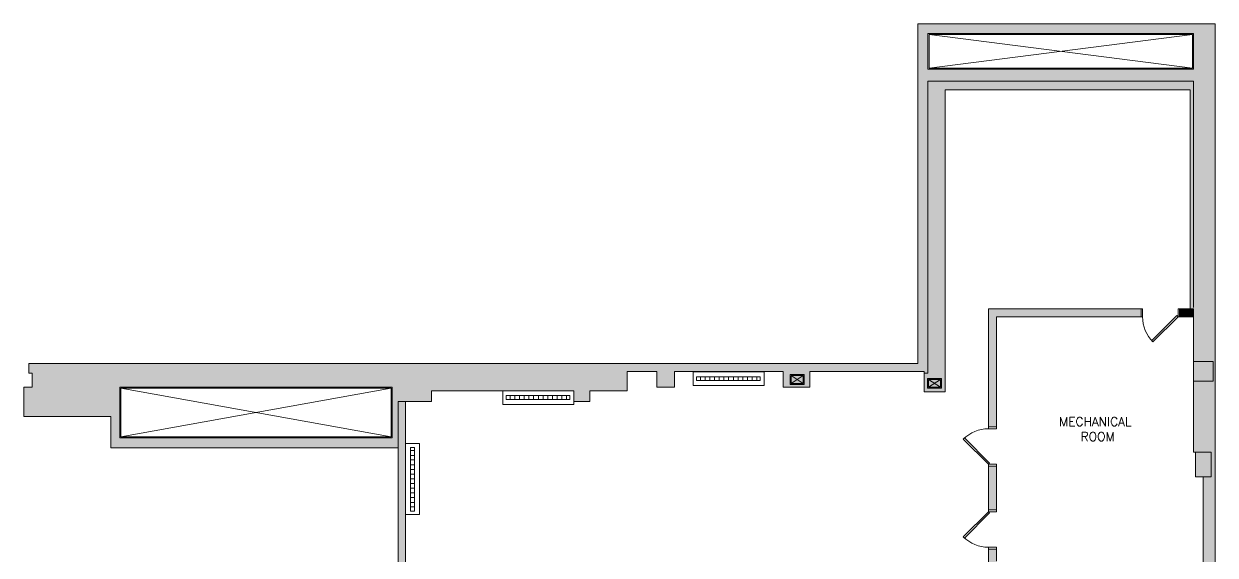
# Model space of a CAD drawing. Header units: inches. Extents: x 134 to 27213, y -45265 to 1601.
# Drawn here: x 11736 to 12942, y -7462 to -6924 of the extents above; entities that cross this region are included whole.
import ezdxf

# ---------------------------------------------------------------- set-up
doc = ezdxf.new("R2010")
doc.units = ezdxf.units.IN
for name, color, linetype, lineweight in [('A-Wall-Comp', 7, 'Continuous', 9), ('A-Wall-Patt', 251, 'Continuous', 13), ('S-Cols', 6, 'Continuous', 15)]:
    doc.layers.add(name, color=color, linetype=linetype, lineweight=lineweight)
doc.layers.add('HIDE', color=7, linetype='Continuous')
doc.styles.get("Standard").update_dxf_attribs({"font": 'romans.shx'})

# ---------------------------------------------------------------- blocks, each defined once
blk = doc.blocks.new('*U317')
at = {"layer": 'S-Cols', "color": 6, "linetype": 'Continuous', "lineweight": 15}
for points in [[(1.5, 8), (2.7, 6.8), (28.2, 32.2), (27, 33.5)], [(1.5, 0), (0, 0), (0, 8), (1.5, 8)], [(37.5, 0), (39, 0), (39, 8), (37.5, 8)]]:
    blk.add_lwpolyline(points, close=True, dxfattribs=at)
blk.add_arc((1.5, 8), 36, 0, 45, dxfattribs=at)
blk = doc.blocks.new('*U318')
at = {"layer": 'S-Cols', "color": 6, "linetype": 'Continuous', "lineweight": 15}
for points in [[(2, 8), (3.2, 6.8), (28.7, 32.2), (27.5, 33.5)], [(2, 0), (0, 0), (0, 8), (2, 8)], [(38, 0), (40, 0), (40, 8), (38, 8)]]:
    blk.add_lwpolyline(points, close=True, dxfattribs=at)
blk.add_arc((2, 8), 36, 0, 45, dxfattribs=at)
blk = doc.blocks.new('*U319')
at = {"layer": 'S-Cols', "color": 6, "linetype": 'Continuous', "lineweight": 15}
for points in [[(2, 8), (3.2, 6.8), (28.7, 32.2), (27.5, 33.5)], [(2, 0), (0, 0), (0, 8), (2, 8)], [(38, 0), (40, 0), (40, 8), (38, 8)]]:
    blk.add_lwpolyline(points, close=True, dxfattribs=at)
at = {"layer": 'S-Cols', "color": 6, "linetype": 'Continuous', "lineweight": 15, "extrusion": (0, 0, -1)}
blk.add_arc((-2, 8), 36, 135, 180, dxfattribs=at)
blk = doc.blocks.new('*U323')
at = {"layer": 'A-Wall-Patt', "linetype": 'Continuous', "lineweight": 9}
for points in [[(0, 0), (8, -8), (154.5, -8), (154.5, 0)], [(193.5, 0), (193.5, -8), (207.5, -8), (207.5, 0)]]:
    blk.add_hatch(color=251, dxfattribs=at).paths.add_polyline_path(points, flags=0)
at = {"layer": 'S-Cols', "color": 6, "linetype": 'Continuous', "lineweight": 15}
for p, q in [((154.5, 0), (0, 0)), ((154.5, -8), (154.5, 0)), ((193.5, 0), (193.5, -8)), ((207.5, 0), (193.5, 0)), ((207.5, -8), (207.5, 0)), ((8, -8), (154.5, -8)), ((193.5, -8), (207.5, -8))]:
    blk.add_line(p, q, dxfattribs=at)
blk = doc.blocks.new('*U327')
at = {"layer": 'A-Wall-Patt', "linetype": 'Continuous', "lineweight": 9}
for points in [[(-8, 0), (0.5, -8), (12.5, -8), (12.5, 0)], [(52.5, 0), (52.5, -8), (96.5, -8), (96.5, 0)], [(136.5, 0), (136.5, -8), (177, -8), (177, 0)], [(177, -8), (248, -8), (256, 0), (177, 0)]]:
    blk.add_hatch(color=251, dxfattribs=at).paths.add_polyline_path(points, flags=0)
at = {"layer": 'A-Wall-Comp', "color": 7, "linetype": 'Continuous', "lineweight": 15}
blk.add_line((177, 0), (172, 0), dxfattribs=at)
at = {"layer": 'S-Cols', "color": 6, "linetype": 'Continuous', "lineweight": 15}
for p, q in [((12.5, 0), (-8, 0)), ((12.5, -8), (12.5, 0)), ((52.5, 0), (52.5, -8)), ((96.5, 0), (52.5, 0)), ((96.5, -8), (96.5, 0)), ((136.5, 0), (136.5, -8)), ((172, 0), (136.5, 0)), ((256, 0), (177, 0)), ((0.5, -8), (12.5, -8)), ((52.5, -8), (96.5, -8)), ((136.5, -8), (177, -8)), ((177, -8), (248, -8))]:
    blk.add_line(p, q, dxfattribs=at)
blk = doc.blocks.new('*U328')
at = {"layer": 'A-Wall-Patt', "linetype": 'Continuous', "lineweight": 9}
for points in [[(0, 0), (0, -7.2), (184.1, -7.2), (184.1, 0)], [(184.1, -7.2), (280.6, -7.2), (280.6, 0), (184.1, 0)]]:
    blk.add_hatch(color=251, dxfattribs=at).paths.add_polyline_path(points, flags=0)
at = {"layer": 'A-Wall-Comp', "color": 7, "linetype": 'Continuous', "lineweight": 15}
blk.add_line((184.1, 0), (179.1, 0), dxfattribs=at)
at = {"layer": 'S-Cols', "color": 6, "linetype": 'Continuous', "lineweight": 15}
for p, q in [((0, 0), (0, -7.2)), ((179.1, 0), (0, 0)), ((280.6, 0), (184.1, 0)), ((280.6, -7.2), (280.6, 0)), ((0, -7.2), (184.1, -7.2)), ((184.1, -7.2), (280.6, -7.2))]:
    blk.add_line(p, q, dxfattribs=at)

msp = doc.modelspace()

# ---------------------------------------------------------------- hatches: boundary and pattern name
at = {"layer": 'S-Cols'}
h = msp.add_hatch(color=256, dxfattribs=at)
h.dxf.hatch_style = 1
h.paths.add_polyline_path([(11832.9, -7291.8), (12108.6, -7291.8), (12108.6, -7343.3), (11832.9, -7343.3)], flags=16)
h.paths.add_polyline_path([(12640.6, -7267.8), (11740.6, -7267.8), (11740.6, -7277.8), (11744.1, -7277.8), (11744.1, -7291.8), (11735.6, -7291.8), (11735.6, -7321.8), (11823.5, -7321.8), (11823.5, -7353.3), (12114.6, -7353.3), (12114.6, -7306.5), (12148.3, -7306.5), (12148.3, -7295.5), (12292.4, -7295.5), (12292.4, -7306.5), (12308.4, -7306.5), (12308.4, -7295.5), (12346.4, -7295.5), (12346.4, -7276), (12376.4, -7276), (12376.4, -7292), (12394.4, -7292), (12394.4, -7276), (12504.4, -7276), (12504.4, -7292), (12531.4, -7292), (12531.4, -7276), (12647.1, -7276), (12647.1, -7296.6), (12668.4, -7296.6), (12668.4, -7278), (12668.4, -6990.8), (12916.3, -6990.8), (12916.3, -7212.6), (12919.6, -7212.6), (12919.6, -7357.9), (12937.6, -7357.9), (12937.6, -7382.9), (12929.6, -7382.9), (12929.6, -7476.6), (12919.6, -7476.6), (12919.6, -8444.5), (12889.1, -8444.5), (12889.1, -8472.8), (12918.6, -8472.8), (12918.6, -8457.8), (12941.6, -8457.8), (12941.6, -6923.8), (12640.6, -6923.8)])
h.paths.add_polyline_path([(12919.6, -6969.8), (12919.6, -6933.8), (12650.6, -6933.8), (12650.6, -6969.8)], flags=16)
h = msp.add_hatch(color=256, dxfattribs=at)
h.dxf.hatch_style = 1
h.paths.add_polyline_path([(12921.6, -7357.9), (12921.6, -7382.9), (12937.6, -7382.9), (12937.6, -7357.9)])

# ---------------------------------------------------------------- linework, layer by layer
for p, q in [((12941.6, -6923.8), (12640.6, -6923.8)), ((12640.6, -6923.8), (12640.6, -7267.8)), ((12941.6, -6923.8), (12640.6, -6923.8)), ((12640.6, -6923.8), (12640.6, -7267.8)), ((12919.6, -6933.8), (12650.6, -6933.8)), ((12650.6, -6933.8), (12650.6, -6969.8)), ((12919.6, -6933.8), (12650.6, -6933.8)), ((12650.6, -6933.8), (12650.6, -6969.8)), ((12919.6, -6969.8), (12919.6, -6933.8)), ((12919.6, -6969.8), (12919.6, -6933.8)), ((12941.6, -8457.8), (12941.6, -6923.8)), ((12941.6, -8457.8), (12941.6, -6923.8)), ((12918.6, -6934.8), (12651.9, -6934.8)), ((12651.9, -6934.8), (12651.9, -6968.8)), ((12918.6, -6934.8), (12651.9, -6968.8)), ((12918.6, -6968.8), (12651.9, -6934.8)), ((12918.6, -6968.8), (12918.6, -6934.8)), ((12650.6, -6969.8), (12919.6, -6969.8)), ((12650.6, -6969.8), (12919.6, -6969.8)), ((12651.9, -6968.8), (12918.6, -6968.8)), ((12651.9, -6968.8), (12918.6, -6968.8)), ((12650.6, -7277.8), (12650.6, -6981.8)), ((12650.6, -6981.8), (12919.6, -6981.8)), ((12919.6, -6981.8), (12919.6, -7211.1)), ((12668.4, -7278), (12668.4, -6990.8)), ((12668.4, -6990.8), (12916.3, -6990.8)), ((12668.4, -7278), (12668.4, -6990.8)), ((12668.4, -6990.8), (12916.3, -6990.8)), ((12916.3, -6990.8), (12916.3, -7212.6)), ((12916.3, -6990.8), (12916.3, -7212.6)), ((12916.3, -7212.6), (12919.6, -7212.6)), ((12916.3, -7212.6), (12919.6, -7212.6)), ((12919.6, -7212.6), (12919.6, -7357.9)), ((12919.6, -7212.6), (12919.6, -7357.9)), ((12640.6, -7267.8), (11740.6, -7267.8)), ((11740.6, -7267.8), (11740.6, -7277.8)), ((12640.6, -7267.8), (11740.6, -7267.8)), ((11740.6, -7267.8), (11740.6, -7277.8)), ((12640.6, -7267.8), (12640.6, -7267.8)), ((12640.6, -7267.8), (12640.6, -7267.8)), ((12919.6, -7265.8), (12939.6, -7265.8)), ((12919.6, -7285.8), (12919.6, -7265.8)), ((12939.6, -7265.8), (12939.6, -7285.8)), ((11740.6, -7277.8), (11744.1, -7277.8)), ((11740.6, -7277.8), (11744.1, -7277.8)), ((11744.1, -7277.8), (11744.1, -7291.8)), ((11744.1, -7277.8), (11744.1, -7291.8)), ((12346.4, -7295.5), (12346.4, -7276)), ((12346.4, -7276), (12376.4, -7276)), ((12346.4, -7295.5), (12346.4, -7276)), ((12346.4, -7276), (12376.4, -7276)), ((12376.4, -7276), (12376.4, -7292)), ((12376.4, -7276), (12376.4, -7292)), ((12394.4, -7292), (12394.4, -7276)), ((12394.4, -7276), (12504.4, -7276)), ((12394.4, -7292), (12394.4, -7276)), ((12394.4, -7276), (12504.4, -7276)), ((12485, -7276.3), (12413, -7276.3)), ((12413, -7276.3), (12413, -7290.3)), ((12481, -7281.3), (12416.5, -7281.3)), ((12416.5, -7281.3), (12416.5, -7285.3)), ((12420.5, -7285.3), (12420.5, -7281.3)), ((12425.3, -7285.3), (12425.3, -7281.3)), ((12430, -7285.3), (12430, -7281.3)), ((12434.8, -7285.3), (12434.8, -7281.3)), ((12439.6, -7285.3), (12439.6, -7281.3)), ((12444.3, -7285.3), (12444.3, -7281.3)), ((12449.1, -7285.3), (12449.1, -7281.3)), ((12453.9, -7285.3), (12453.9, -7281.3)), ((12458.6, -7285.3), (12458.6, -7281.3)), ((12463.4, -7285.3), (12463.4, -7281.3)), ((12468.1, -7285.3), (12468.1, -7281.3)), ((12472.9, -7285.3), (12472.9, -7281.3)), ((12477.7, -7285.3), (12477.7, -7281.3)), ((12481, -7285.3), (12481, -7281.3)), ((12485, -7290.3), (12485, -7276.3)), ((12504.4, -7276), (12504.4, -7292)), ((12504.4, -7276), (12504.4, -7292)), ((12511.4, -7279.2), (12525.4, -7279.2)), ((12511.4, -7289.2), (12511.4, -7279.2)), ((12524.4, -7280.2), (12512.4, -7280.2)), ((12512.4, -7280.2), (12524.4, -7288.2)), ((12524.4, -7280.2), (12512.4, -7288.2)), ((12512.4, -7280.3), (12512.4, -7288.2)), ((12524.4, -7288.2), (12524.4, -7280.2)), ((12524.4, -7288.2), (12524.4, -7280.2)), ((12525.4, -7279.2), (12525.4, -7289.2)), ((12531.4, -7292), (12531.4, -7276)), ((12531.4, -7276), (12647.1, -7276)), ((12531.4, -7292), (12531.4, -7276)), ((12531.4, -7276), (12647.1, -7276)), ((12647.1, -7276), (12647.1, -7296.6)), ((12647.1, -7276), (12647.1, -7296.6)), ((12647.1, -7277.8), (12650.6, -7277.8)), ((12650.5, -7283), (12664.5, -7283)), ((12650.5, -7293), (12650.5, -7283)), ((12663.5, -7284), (12651.5, -7284)), ((12651.5, -7284), (12663.5, -7292)), ((12663.5, -7284), (12651.5, -7292)), ((12651.5, -7284.2), (12651.5, -7292)), ((12663.5, -7292), (12663.5, -7284)), ((12663.5, -7292), (12663.5, -7284)), ((12664.5, -7283), (12664.5, -7293)), ((12668.4, -7296.6), (12668.4, -7278)), ((12668.4, -7296.6), (12668.4, -7278)), ((11744.1, -7291.8), (11735.6, -7291.8)), ((11735.6, -7291.8), (11735.6, -7321.8)), ((11744.1, -7291.8), (11735.6, -7291.8)), ((11735.6, -7291.8), (11735.6, -7321.8)), ((11832.9, -7291.8), (12108.6, -7291.8)), ((11832.9, -7343.3), (11832.9, -7291.8)), ((11832.9, -7291.8), (12108.6, -7291.8)), ((11832.9, -7343.3), (11832.9, -7291.8)), ((12107.6, -7292.8), (11833.9, -7292.8)), ((11833.9, -7292.8), (11833.9, -7342.3)), ((12107.6, -7292.8), (11833.9, -7342.3)), ((12107.6, -7342.3), (11833.9, -7292.8)), ((12107.6, -7342.3), (12107.6, -7292.8)), ((12108.6, -7291.8), (12108.6, -7343.3)), ((12108.6, -7291.8), (12108.6, -7343.3)), ((12148.3, -7306.5), (12148.3, -7295.5)), ((12148.3, -7295.5), (12292.4, -7295.5)), ((12148.3, -7306.5), (12148.3, -7295.5)), ((12148.3, -7295.5), (12292.4, -7295.5)), ((12292.4, -7295.5), (12220.4, -7295.5)), ((12220.4, -7295.5), (12220.4, -7309.5)), ((12292.4, -7309.5), (12292.4, -7295.5)), ((12292.4, -7295.5), (12292.4, -7306.5)), ((12292.4, -7295.5), (12292.4, -7306.5)), ((12308.4, -7306.5), (12308.4, -7295.5)), ((12308.4, -7295.5), (12346.4, -7295.5)), ((12308.4, -7306.5), (12308.4, -7295.5)), ((12308.4, -7295.5), (12346.4, -7295.5)), ((12376.4, -7292), (12394.4, -7292)), ((12376.4, -7292), (12394.4, -7292)), ((12413, -7290.3), (12485, -7290.3)), ((12413, -7290.3), (12413, -7290.3)), ((12416.5, -7285.3), (12481, -7285.3)), ((12504.4, -7292), (12531.4, -7292)), ((12504.4, -7292), (12531.4, -7292)), ((12525.4, -7289.2), (12511.4, -7289.2)), ((12512.4, -7288.2), (12524.4, -7288.2)), ((12664.5, -7293), (12650.5, -7293)), ((12651.5, -7292), (12663.5, -7292)), ((12939.6, -7285.8), (12919.6, -7285.8)), ((12114.6, -7353.3), (12114.6, -7306.5)), ((12114.6, -7306.5), (12148.3, -7306.5)), ((12114.6, -7353.3), (12114.6, -7306.5)), ((12114.6, -7306.5), (12148.3, -7306.5)), ((12288.4, -7300.5), (12223.9, -7300.5)), ((12223.9, -7300.5), (12223.9, -7304.5)), ((12223.9, -7304.5), (12288.4, -7304.5)), ((12227.9, -7304.5), (12227.9, -7300.5)), ((12232.7, -7304.5), (12232.7, -7300.5)), ((12237.4, -7304.5), (12237.4, -7300.5)), ((12242.2, -7304.5), (12242.2, -7300.5)), ((12246.9, -7304.5), (12246.9, -7300.5)), ((12251.7, -7304.5), (12251.7, -7300.5)), ((12256.5, -7304.5), (12256.5, -7300.5)), ((12261.2, -7304.5), (12261.2, -7300.5)), ((12266, -7304.5), (12266, -7300.5)), ((12270.8, -7304.5), (12270.8, -7300.5)), ((12275.5, -7304.5), (12275.5, -7300.5)), ((12280.3, -7304.5), (12280.3, -7300.5)), ((12285, -7304.5), (12285, -7300.5)), ((12288.4, -7304.5), (12288.4, -7300.5)), ((12292.4, -7306.5), (12308.4, -7306.5)), ((12292.4, -7306.5), (12308.4, -7306.5)), ((12647.1, -7296.6), (12668.4, -7296.6)), ((12647.1, -7296.6), (12668.4, -7296.6)), ((12220.4, -7309.5), (12292.4, -7309.5)), ((12220.4, -7309.5), (12220.4, -7309.5)), ((11735.6, -7321.8), (11735.6, -7321.8)), ((11735.6, -7321.8), (11823.5, -7321.8)), ((11735.6, -7321.8), (11735.6, -7321.8)), ((11735.6, -7321.8), (11823.5, -7321.8)), ((11823.5, -7321.8), (11823.5, -7353.3)), ((11823.5, -7321.8), (11823.5, -7353.3)), ((12108.6, -7343.3), (11832.9, -7343.3)), ((12108.6, -7343.3), (11832.9, -7343.3)), ((11833.9, -7342.3), (12107.6, -7342.3)), ((11833.9, -7342.3), (12107.6, -7342.3)), ((11823.5, -7353.3), (12114.6, -7353.3)), ((11823.5, -7353.3), (12114.6, -7353.3)), ((12136.1, -7348.9), (12122.1, -7348.9)), ((12122.1, -7348.9), (12122.1, -7420.9)), ((12131.1, -7352.9), (12127.1, -7352.9)), ((12127.1, -7352.9), (12127.1, -7417.4)), ((12131.1, -7356.2), (12127.1, -7356.2)), ((12131.1, -7417.4), (12131.1, -7352.9)), ((12136.1, -7420.9), (12136.1, -7348.9)), ((12131.1, -7361), (12127.1, -7361)), ((12131.1, -7365.7), (12127.1, -7365.7)), ((12919.6, -7357.9), (12937.6, -7357.9)), ((12919.6, -7357.9), (12937.6, -7357.9)), ((12921.6, -7357.9), (12921.6, -7382.9)), ((12937.6, -7357.9), (12921.6, -7357.9)), ((12921.6, -7357.9), (12921.6, -7382.9)), ((12937.6, -7357.9), (12921.6, -7357.9)), ((12937.6, -7382.9), (12937.6, -7357.9)), ((12937.6, -7357.9), (12937.6, -7382.9)), ((12937.6, -7382.9), (12937.6, -7357.9)), ((12937.6, -7357.9), (12937.6, -7382.9)), ((12131.1, -7370.5), (12127.1, -7370.5)), ((12131.1, -7375.2), (12127.1, -7375.2)), ((12131.1, -7380), (12127.1, -7380)), ((12712.1, -7385.1), (12712.1, -7377)), ((12131.1, -7384.8), (12127.1, -7384.8)), ((12131.1, -7389.5), (12127.1, -7389.5)), ((12921.6, -7382.9), (12937.6, -7382.9)), ((12921.6, -7382.9), (12937.6, -7382.9)), ((12937.6, -7382.9), (12929.6, -7382.9)), ((12929.6, -7382.9), (12929.6, -7476.6)), ((12937.6, -7382.9), (12929.6, -7382.9)), ((12929.6, -7382.9), (12929.6, -7476.6)), ((12131.1, -7394.3), (12127.1, -7394.3)), ((12131.1, -7399.1), (12127.1, -7399.1)), ((12131.1, -7403.8), (12127.1, -7403.8)), ((12131.1, -7408.6), (12127.1, -7408.6)), ((12131.1, -7413.3), (12127.1, -7413.3)), ((12122.1, -7420.9), (12136.1, -7420.9)), ((12127.1, -7417.4), (12131.1, -7417.4)), ((12136.1, -7420.9), (12136.1, -7420.9))]:
    msp.add_line(p, q, dxfattribs=at)

# ---------------------------------------------------------------- block references
at = {"layer": 'S-Cols', "color": 6, "linetype": 'Continuous', "lineweight": 15}
msp.add_blockref('*U323', (12712.1, -7212.6), dxfattribs=at)
for name, p, rotation in [('*U327', (12712.1, -7468.6), 90), ('*U317', (12905.6, -7212.6), 180), ('*U328', (12121.8, -7306.5), 270), ('*U318', (12720.1, -7372.1), 90)]:
    msp.add_blockref(name, p, dxfattribs=dict(at, rotation=rotation))
at = {"layer": 'S-Cols', "color": 6, "linetype": 'Continuous', "lineweight": 15, "xscale": -1, "rotation": 90}
msp.add_blockref('*U319', (12720.1, -7416.1), dxfattribs=at)

# ---------------------------------------------------------------- texts
at = {"layer": 'HIDE'}
for s, p in [('MECHANICAL', (12783.6, -7331.3)), ('ROOM', (12805.5, -7346.5))]:
    msp.add_text(s, height=9, dxfattribs=at).set_placement(p)

doc.saveas('drawing.dxf')
